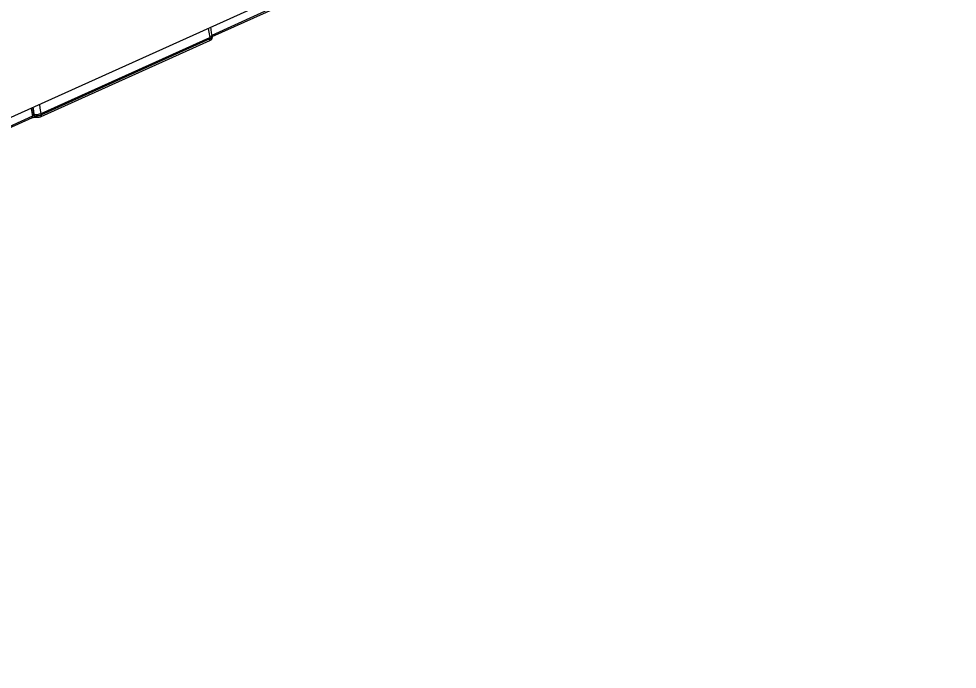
# Model space of a CAD drawing. Header units: millimetres. Extents: x -8422 to 28150, y -6982 to 5510.
# Drawn here: x 3751.2 to 4112, y 1146.4 to 1396.4 of the extents above; entities that cross this region are included whole.
import ezdxf

# ---------------------------------------------------------------- set-up
doc = ezdxf.new("R2010")
doc.units = ezdxf.units.MM
doc.layers.add('DIKOM_ОБЪЕКТ', color=7, linetype='Continuous')
doc.layers.add('DIKOM_РАЗМЕР_ОБЪЕКТА', color=7, linetype='Continuous')
doc.styles.add('style1', font='arial.ttf', dxfattribs={"width": 0.8})
doc.dimstyles.new('1-50', dxfattribs={"dimtxt": 300, "dimasz": 200, "dimexe": 100, "dimexo": 0, "dimgap": 100, "dimtad": 1, "dimdec": 0, "dimtxsty": 'style1', "dimcen": 0, "dimclrd": 7, "dimclre": 7, "dimadec": 1, "dimazin": 2, "dimtfac": 1, "dimtdec": 0, "dimtmove": 1, "dimatfit": 3, "dimfxl": 0, "dimlwd": 25, "dimlwe": 18, "dimarcsym": 0})

# ---------------------------------------------------------------- blocks, each defined once
blk = doc.blocks.new('*D1')
at = {"layer": 'Defpoints', "color": 0, "transparency": 16777216}
for p in [(-5348.28, 1737.01), (6047.45, 1360.22), (6047.45, -3315.33)]:
    blk.add_point(p, dxfattribs=at)
at = {"layer": 'DIKOM_РАЗМЕР_ОБЪЕКТА', "color": 7, "lineweight": 18, "transparency": 16777216}
for p, q in [((-5348.28, 1737.01), (-5348.28, -3415.33)), ((6047.45, 1360.22), (6047.45, -3415.33))]:
    blk.add_line(p, q, dxfattribs=at)
at = {"layer": 'DIKOM_РАЗМЕР_ОБЪЕКТА', "color": 7, "lineweight": 25, "transparency": 16777216}
blk.add_line((-5148.28, -3315.33), (5847.45, -3315.33), dxfattribs=at)
at = {"layer": 'DIKOM_РАЗМЕР_ОБЪЕКТА', "color": 7, "transparency": 16777216}
for points in [[(-5148.28, -3282), (-5148.28, -3348.67), (-5348.28, -3315.33)], [(5847.45, -3282), (5847.45, -3348.67), (6047.45, -3315.33)]]:
    blk.add_solid(points, dxfattribs=at)
at = {"layer": 'DIKOM_РАЗМЕР_ОБЪЕКТА', "color": 0, "transparency": 16777216, "insert": (349.59, -3062.16), "char_height": 300, "attachment_point": 5, "style": 'style1'}
blk.add_mtext('11400', dxfattribs=at)

msp = doc.modelspace()

# ---------------------------------------------------------------- linework, layer by layer
at = {"layer": 'DIKOM_ОБЪЕКТ', "color": 7, "linetype": 'Continuous', "lineweight": 15}
for p, q in [((3918.39, 1435.17), (3678.02, 1326.84)), ((3850.18, 1401.18), (3825.39, 1390.01)), ((3849.99, 1400.47), (3825.5, 1389.43)), ((3759.84, 1360.04), (3824.63, 1389.23)), ((3824.63, 1389.23), (3824.74, 1388.63)), ((3825.39, 1390), (3825.51, 1389.38)), ((3824.55, 1387.92), (3759.77, 1358.72)), ((3824.74, 1388.63), (3759.96, 1359.43)), ((3755.96, 1361.96), (3756.52, 1358.96)), ((3757.08, 1359.73), (3756.61, 1362.25)), ((3756.52, 1358.96), (3731.73, 1347.79)), ((3756.33, 1358.25), (3731.83, 1347.21)), ((3757.2, 1359.09), (3757.08, 1359.73)), ((3759.96, 1359.43), (3759.84, 1360.04))]:
    msp.add_line(p, q, dxfattribs=at)
at = {"layer": 'DIKOM_ОБЪЕКТ', "color": 7, "linetype": 'Continuous', "lineweight": 15, "flags": 128}
for points in [[(3824.1, 1392.67), (3824.29, 1391.25), (3824.63, 1389.23)], [(3824.63, 1389.23), (3824.91, 1389.38), (3825.14, 1389.53), (3825.3, 1389.69), (3825.38, 1389.85), (3825.39, 1390)], [(3756.66, 1362.28), (3756.73, 1361.84), (3757.08, 1359.73)], [(3759.84, 1360.04), (3759.51, 1362.05), (3759.31, 1363.47)]]:
    msp.add_lwpolyline(points, dxfattribs=at)
at = {"layer": 'DIKOM_ОБЪЕКТ', "color": 7, "linetype": 'Continuous', "lineweight": 15}
for centre, radius, start, end in [((3824.15, 1388.41), 0.63, 309.2064, 20.8261), ((3755.93, 1358.74), 0.63, 309.1621, 20.8522), ((3758, 1364.04), 4.41, 257.9135, 294.6975), ((3757.95, 1359.2), 0.755, 188.055, 251.9271), ((3759.37, 1359.21), 0.626, 308.41, 20.9595)]:
    msp.add_arc(centre, radius, start, end, dxfattribs=at)
for points, knots in [([(3824.93, 1393.04), (3824.98, 1392.65), (3825.09, 1391.65), (3825.28, 1390.62), (3825.39, 1390)], [0, 0, 0, 0, 0.393045, 1, 1, 1, 1]), ([(3825.49, 1389.37), (3825.51, 1389.28), (3825.55, 1389.07), (3825.46, 1388.73), (3825.27, 1388.42), (3824.97, 1388.14), (3824.73, 1387.99), (3824.56, 1387.92), (3824.55, 1387.92)], [0, 0, 0, 0, 0.139734, 0.333344, 0.518241, 0.714703, 0.990217, 1, 1, 1, 1]), ([(3825.5, 1389.38), (3825.5, 1389.3), (3825.49, 1389.15), (3825.23, 1388.88), (3824.9, 1388.71), (3824.74, 1388.63)], [0, 0, 0, 0, 0.313449, 0.656703, 1, 1, 1, 1]), ([(3757.71, 1358.48), (3757.71, 1358.48), (3757.7, 1358.48), (3757.62, 1358.49), (3757.47, 1358.5), (3757.23, 1358.49), (3756.92, 1358.44), (3756.62, 1358.36), (3756.41, 1358.29), (3756.34, 1358.26), (3756.33, 1358.25)], [0, 0, 0, 0, 0.071665, 0.168325, 0.292168, 0.439608, 0.617154, 0.805784, 0.966878, 1, 1, 1, 1]), ([(3757.2, 1359.09), (3757.16, 1359.09), (3757.09, 1359.1), (3756.93, 1359.09), (3756.77, 1359.05), (3756.62, 1359.01), (3756.55, 1358.98), (3756.52, 1358.96)], [0, 0, 0, 0, 0.215465, 0.430766, 0.645412, 0.859618, 1, 1, 1, 1]), ([(3759.96, 1359.43), (3759.84, 1359.38), (3759.53, 1359.26), (3758.95, 1359.1), (3758.28, 1359), (3757.65, 1358.99), (3757.35, 1359.06), (3757.2, 1359.09)], [0, 0, 0, 0, 0.140722, 0.355466, 0.570285, 0.785177, 1, 1, 1, 1]), ([(3759.76, 1358.72), (3759.58, 1358.65), (3759.22, 1358.51), (3758.57, 1358.41), (3758.07, 1358.38), (3757.8, 1358.47), (3757.72, 1358.5)], [0, 0, 0, 0, 0.270438, 0.555366, 0.872253, 1, 1, 1, 1])]:
    msp.add_open_spline(points, degree=3, knots=knots, dxfattribs=at)

# ---------------------------------------------------------------- dimensions: what is measured, and where the dimension line sits
at = {"layer": 'DIKOM_РАЗМЕР_ОБЪЕКТА'}
dim = msp.add_linear_dim(base=(6047.45, -3315.33), p1=(-5348.28, 1737.01), p2=(6047.45, 1360.22), text='11400', dimstyle='1-50', override={"dimscale": 1, "dimtix": 0, "dimtofl": 1, "dimtmove": 1, "dimatfit": 3}, dxfattribs=at)
dim.commit()
dim.dimension.update_dxf_attribs({"geometry": '*D1', "text_midpoint": (349.59, -3062.16)})

doc.saveas('drawing.dxf')
